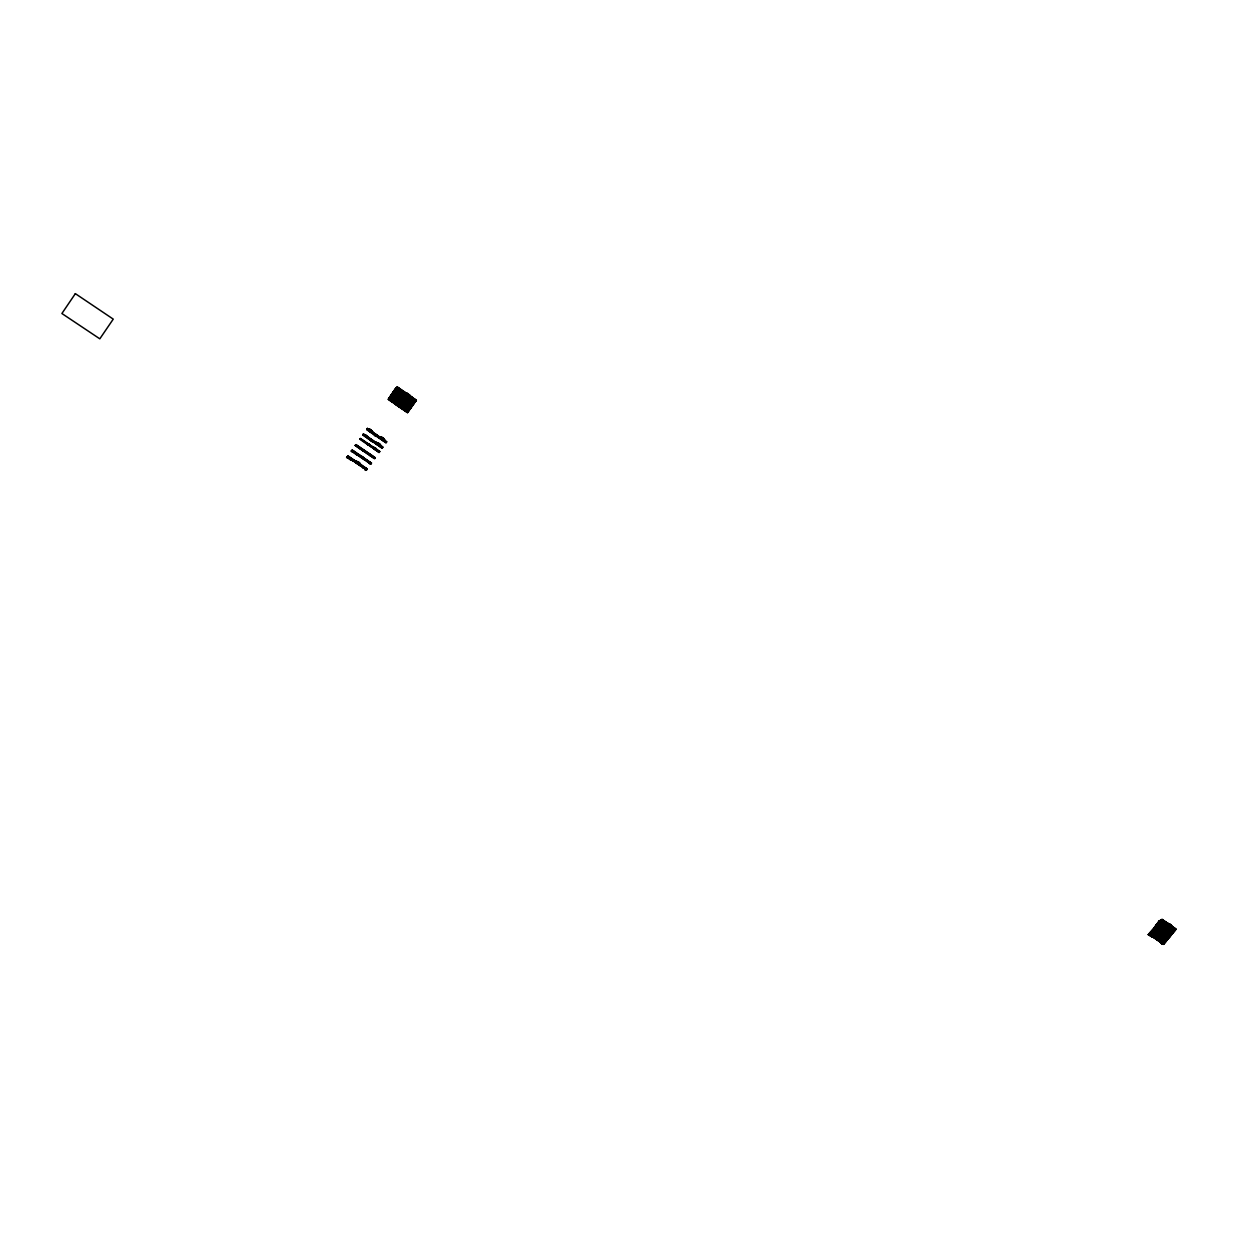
<?xml version="1.0" encoding="UTF-8"?>
<svg xmlns="http://www.w3.org/2000/svg" width="1238" height="1238" viewBox="0 0 1238 1238"><rect width="100%" height="100%" fill="white"/><g stroke="black" fill="none" stroke-linecap="round" stroke-linejoin="round"><path stroke-width="1.5" d="M1164.277 943.526L1162.497 942.567L1164.2 942.133L1162.915 940.725L1164.122 940.756L1165.546 936.222L1166.335 936.764L1165.592 940.447L1164.324 940.493L1165.097 941.019L1166.366 940.988L1152.315 931.27L1152.16 930.078L1154.574 931.502L1155.1 929.692L1156.834 931.734L1158.474 926.798L1160.315 927.494L1160.315 924.492L1164.571 923.796L1163.581 923.393L1165.268 922.944L1163.116 922.356L1165.19 921.552L1152.671 936.826L1148.168 934.597L1150.226 933.808L1164.277 943.526L1162.312 944.207L1161.538 943.665L1163.503 942.985L1161.321 941.143L1162.637 941.066L1163.488 938.729L1161.94 937.661L1161.089 939.982L1159.851 939.982L1160.393 940.834L1159.108 940.88L1161.259 942.752L1173.763 927.525L1171.674 927.061L1172.99 926.983L1160.47 942.211L1159.108 940.88M1161.105 926.705L1161.089 928.036L1159.604 927.03L1159.619 928.345L1157.793 927.649M1154.358 933.313L1156.23 933.978L1155.828 933.019L1158.319 931.425L1158.025 928.902L1160.486 930.28L1160.702 928.748L1162.745 930.512L1164.169 927.448L1167.094 928.206L1167.202 926.767L1167.867 928.748L1164.912 930.759L1166.552 931.827L1163.472 932.493L1165.175 933.529L1164.03 933.437L1165.329 936.299L1164.215 934.953L1163.859 936.609L1162.668 935.324L1162.389 936.903L1160.795 935.99L1160.919 937.212L1159.65 937.259L1154.915 934.056L1156.23 933.978L1155.317 932.214L1154.745 934.272L1149.854 935.557L1151.092 935.742L1163.627 920.468L1161.043 921.737L1163.705 921.861L1161.414 922.867L1163.008 922.712L1160.981 923.471L1160.207 922.929L1162.234 922.171L1160.64 922.325L1162.931 921.32L1161.043 921.737M1157.716 938.389L1159.604 940.292L1158.211 939.193L1158.134 940.601L1170.653 925.359L1169.616 923.919L1157.36 940.06L1158.118 937.816L1159.526 938.899L1159.108 937.955L1160.996 938.605L1160.981 937.274L1162.467 938.296L1162.962 936.516L1163.952 937.986L1164.989 935.479L1166.119 936.841L1164.912 933.885L1166.815 935.99L1165.685 934.427L1167.419 933.762L1166.985 932.818L1169.678 933.994L1169.709 930.961L1172.463 930.605L1170.73 929.614L1172.371 929.227L1171.024 927.866L1172.293 927.835L1172.015 926.751L1170.189 926.132L1170.127 928.98L1168.068 929.955L1169.508 931.224L1174.011 931.688L1159.975 921.923L1158.103 922.341L1160.749 922.48L1157.592 923.022L1159.975 921.923M1169.616 923.919L1169.183 925.668L1168.115 924.244L1167.697 925.978L1166.211 924.956L1166.304 927.664L1165.298 927.463M1167.094 926.86L1166.397 929.057L1165.097 929.119L1166.475 930.45L1164.478 929.893L1165.701 929.908L1165.422 928.81L1163.627 928.16M407.287 401.344C409.577 401.793 407.364 404.749 406.281 402.721L410.923 396.315L402.164 408.989L403.046 407.379L404.099 408.122L403.232 409.716L412.13 397.259L411.387 400.029C413.817 400.493 410.165 405.755 408.401 404.269L407.256 406.312C404.486 408.509 406.126 409.144 405.352 411.202L414.25 398.729L412.115 401.205L414.188 402.737L414.885 402.288L395.711 388.949L394.288 390.388L395.355 391.131L397.522 388.655L395.866 390.388L394.798 389.645L397.197 386.86L416.37 400.214L407.488 412.672L388.283 399.379L388.933 398.11L390.094 399.069L390.899 397.584C392.879 399.982 393.529 394.736 395.618 393.56C396.5 391.812 398.234 394.179 399.982 391.92L401.731 393.467L403.603 391.316L394.705 403.82L397.692 399.255L399.797 401.143L396.841 405.29L405.739 392.802L402.954 396.284C400.493 399.1 403.248 399.58 400.122 402.923L397.568 406.033L406.869 393.08L407.936 393.823L398.961 406.776L395.526 404.439L400.663 397.367L399.595 396.624L398.404 398.621L397.444 397.352L396.593 398.915L395.185 398.265C392.879 400.756 394.411 400.88 393.638 403.077L402.536 390.574L401.375 391.734L402.861 392.369L401.731 393.467M374.247 434.755L374.99 433.718M412.13 397.259L409.02 401.143C410.908 402.412 406.343 408.973 404.532 407.488C403.015 408.261 405.662 410.088 405.584 408.231M373.18 434.027L373.922 432.991M1157.282 937.321L1157.267 938.667L1156.091 937.367L1155.797 938.977L1168.316 923.734L1164.71 923.61L1166.057 923.486L1164.246 922.573L1165.964 922.093L1153.445 937.352L1151.634 936.439L1153.367 935.974L1150.087 933.885L1153.104 931.812L1153.042 929.057L1167.759 939.302L1165.856 938.667L1165.592 940.447L1163.844 939.673L1164.122 940.756L1160.006 938.389L1159.604 940.292M1150.922 932.957L1149.189 933.437L1152.485 934.04L1151.897 933.251L1153.878 932.353L1153.816 929.599M1164.912 929.367L1165.314 925.993L1167.001 926.813L1167.295 925.219L1168.486 926.519L1169.245 924.461L1169.183 925.668L1168.672 923.533L1168.393 925.126L1166.985 924.043L1167.001 926.813M395.526 404.439L400.524 397.537L401.282 399.054L402.087 397.537L400.013 395.99L399.147 397.568L398.234 396.268L394.38 402.041L396.253 399.007M1165.097 929.119L1168.409 932.57L1169.585 932.601L1169.26 931.58L1171.844 932.848L1171.581 931.75L1172.618 933.39L1158.582 923.625L1156.431 924.492L1161.786 927.185L1161.956 925.699L1163.271 926.891L1163.596 925.049L1167.79 927.355L1168.239 925.591L1169.693 926.782L1169.337 928.438L1167.914 927.37L1167.171 929.599L1165.887 929.661M1168.687 927.912L1167.945 930.14L1166.505 930.342L1169.508 931.224L1168.192 931.301L1169.585 932.601M404.965 409.113L404.284 410.459L413.183 398.002L410.614 401.112L414.142 403.325L394.968 389.985L393.746 391.162L394.814 391.904L396.036 390.728L394.257 392.709L393.189 391.966L394.968 389.985M411.356 397.878L407.348 403.464M1171.519 927.293L1171.566 925.916M1158.83 939.75L1158.892 938.358M397.692 399.255L396.485 398.682M1153.878 932.353L1154.048 930.868L1156.137 932.585L1156.215 931.177L1157.623 932.276L1156.973 930.28M1156.988 931.719L1156.926 933.127L1155.317 932.214M1160.486 930.28L1159.774 928.33L1158.319 931.425L1157.747 930.821M1172.355 932.291L1173.315 932.539L1159.279 922.774L1157.035 923.734L1171.922 934.226L1171.999 932.818L1172.618 933.39M1170.189 926.132L1170.73 926.751L1170.281 924.569L1171.427 925.9L1158.907 941.143L1158.985 939.735M1165.004 936.934L1166.196 938.218L1166.521 936.377L1169.152 937.615L1169.229 934.736L1168.455 934.195L1168.363 937.073L1165.856 938.667M1153.708 929.568L1153.785 928.16L1154.574 928.701L1154.481 930.109L1153.042 929.057M362.27 467.113L363.013 466.092M370.518 446.67L371.261 445.634M379.045 452.489L379.787 451.452L360.01 438.701L379.045 452.489L379.787 451.452M361.945 465.364C360.072 467.268 363.152 464.9 360.49 464.761L360.134 465.674L360.877 464.637L359.716 463.646L359.066 464.946L359.979 463.291L357.952 461.712L356.931 463.507L357.952 461.712M377.977 451.762L378.72 450.725M357.473 447.15L358.215 446.113M369.45 445.943L370.193 444.906M1162.312 944.207L1163.596 944.362L1176.1 929.15L1162.064 919.385L1159.031 921.072L1162.142 920.778L1159.619 922L1160.393 922.542L1162.931 921.32L1160.052 921.397L1162.838 919.927L1150.319 935.201L1148.957 935.123L1152.485 934.04L1152.996 932.028L1154.667 932.895L1154.76 931.471L1155.441 933.437L1153.739 932.632L1153.971 933.731L1152.702 933.792L1154.048 935.123L1152.346 935.588L1155.611 936.207L1153.955 935.154L1155.534 934.814L1155.131 933.854M356.405 446.407L357.148 445.386M371.586 447.398L372.329 446.361M380.747 445.665L380.02 446.701L380.778 445.231L379.71 444.504L378.952 445.974L379.973 444.179L377.838 442.724L376.816 444.519L377.838 442.724M377.559 443.483L376.522 442.322L375.748 443.777L376.522 442.322M359.624 448.605L360.351 447.568L359.624 448.605L355.244 445.371L356.064 444.659L375.3 457.735L374.572 458.756L355.244 445.371M358.556 447.877L359.283 446.841M411.062 396.516L410.32 397.553L408.463 395.324L408.184 396.067L408.726 394.984L406.698 398.156L405.553 397.15L398.729 406.621M1162.792 930.605L1162.822 931.905L1161.6 931.905L1164.556 935.758L1163.209 934.613L1163.086 936.067L1159.913 933.885L1165.856 932.678L1164.2 931.61L1165.778 931.285L1165.268 930.434M1163.983 935.154L1163.859 936.609L1163.782 935.541L1165.422 937.677L1165.763 936.021M408.463 395.324L401.932 404.362L403.325 405.136L401.839 407.209L400.431 406.544L400.029 407.503L402.257 404.393L401.143 403.263L406.637 395.665L408.648 397.29L404.346 403.201L405.414 403.928L410.258 397.243M1170.962 926.674L1170.127 928.98L1166.15 927.943M1162.9 929.042L1163.674 929.583L1162.822 931.905L1161.043 931.162L1161.352 932.214L1160.037 932.291L1161.43 933.591L1159.913 933.885L1160.749 934.442L1158.923 935L1158.134 934.458L1159.96 933.901L1156.663 932.028M1165.345 936.624L1164.726 938.528L1163.735 937.058L1162.559 939.673L1161.677 939.363L1161.863 940.524L1159.201 939.333M1162.714 938.187L1162.559 939.673L1161.677 939.363M1167.511 929.212L1170.622 933.05L1170.452 934.535L1169.245 933.251L1168.982 934.845L1167.357 933.947L1166.815 935.99M1162.745 926.241L1162.575 927.742L1161.445 926.38L1160.393 928.887L1158.753 928.02L1158.923 929.196L1158.025 928.902M1154.667 932.895L1154.837 931.409M1164.401 928.701L1163.519 931.053L1161.492 929.289L1160.579 931.672L1159.372 931.641L1159.882 932.508L1156.292 933.839L1157.793 935.061L1156.199 935.386M390.899 397.584L391.363 396.903C396.145 396.764 391.579 393.467 390.094 399.069L391.177 399.812L392.106 398.141L394.055 400.261L399.24 392.972L395.185 398.265M407.317 408.029L408.633 408.819L409.577 407.132L410.645 407.875L408.215 411.635L389.026 398.327L391.038 395.061L391.997 394.164L411.186 407.488L412.115 405.801L411.062 405.058L410.118 406.745L409.128 405.538L406.095 410.165L408.277 406.698L409.376 407.782L410.521 405.832L411.186 407.488M367.562 461.929L368.29 460.907M409.128 405.538L408.277 406.698M399.766 400.787L396.841 405.29M365.427 460.474L366.154 459.453M407.488 412.672L408.215 411.635M1163.782 935.541L1163.163 937.445L1161.909 936.222L1161.77 939.147L1159.975 939.874L1160.393 940.834L1158.66 940.029L1158.907 941.143M1162.467 938.296L1162.683 936.764M1163.116 940.54L1163.426 941.607L1161.414 941.066L1162.637 941.066L1163.333 938.884L1164.803 939.905L1164.246 937.831M414.25 398.729L412.827 400.199L413.879 400.942L415.318 399.472L406.42 411.929L409.345 407.441M402.087 397.537L404.857 393.638L406.064 394.597L406.869 393.08M398.961 406.776L401.143 403.263M404.532 407.488L407.673 403.495L406.002 405.368L404.934 404.625L405.863 403.789L404.625 405.027L403.573 404.284L405.538 402.01L403.402 400.091M405.445 406.606L406.002 405.368M373.505 458.029L374.232 457.008M406.466 395.881L407.658 394.257L407.116 395.34L406.265 393.947L402.35 399.797L405.399 395.139L406.466 395.881L405.553 397.15M1158.567 928.191L1158.923 929.196L1155.441 927.695L1155.178 929.258L1153.785 928.16M1156.23 928.237L1155.967 929.8L1154.93 928.376L1153.801 930.961L1152.16 930.078M372.437 457.302L373.164 456.28M405.399 395.139L405.925 394.38M1170.034 933.792L1169.755 935.386L1168.455 934.195M381.474 437.602L380.654 439.134L381.474 437.602L380.406 436.875L379.586 438.407L380.406 436.875M384.585 440.295L383.842 441.332L384.662 439.784L383.61 439.057L382.774 440.589L383.919 438.639L381.799 437.184L380.654 439.134M397.553 399.425L394.705 403.82M1163.627 926.689L1164.138 928.825L1164.03 926.117M1163.441 935.851L1163.163 937.445L1162.962 936.516M1164.803 939.905L1165.778 937.476M1168.068 925.761L1167.79 927.355L1167.202 926.767M1154.126 929.32L1155.271 930.651L1156.369 928.098L1157.824 929.289L1157.53 930.883L1156.54 929.413L1155.364 932.044L1154.048 930.868M1168.672 923.533L1169.09 924.275L1156.571 939.518L1156.865 937.909M1160.718 927.262L1161.182 929.429L1159.774 928.33M1171.071 925.111L1170.73 926.751L1170.792 925.359L1172.216 926.442L1159.697 941.669L1158.66 940.029M359.02 456.141L359.747 455.104M1162.9 926.086L1163.349 928.283L1162.9 926.086L1164.741 926.581L1164.37 925.591L1166.83 924.043L1165.36 922.805L1166.753 922.65L1154.234 937.893L1152.764 936.655L1154.141 936.516L1152.423 936.98M357.937 455.414L358.68 454.377M1154.574 931.502L1154.915 929.862M397.444 397.352L398.822 395.789L397.46 395.061M1167.976 927.308L1168.564 927.896L1168.904 926.241L1169.337 928.438L1168.486 928.098M404.346 403.201L402.721 405.538C400.586 409.035 404.547 406.962 404.934 404.625M404.625 405.027L403.65 406.915L402.273 406.203M1162.234 926.922L1161.878 928.577L1161.492 927.804M398.93 392.926L399.998 393.669L401.05 392.663L398.822 395.789L399.549 394.334L398.481 393.591M357.674 462.47L356.714 461.217L355.863 462.78L356.714 461.217M363.895 451.514L364.637 450.477M382.14 448.141L382.882 447.119L363.353 434.027L362.92 435.033L382.14 448.141L382.882 447.119M1158.134 940.601L1158.489 938.93M362.827 450.787L363.57 449.75L362.827 450.787L361.682 449.719L362.502 449.023L361.511 449.936L362.502 449.023M381.815 446.392L381.072 447.429L381.815 446.392L380.468 445.634M1156.137 932.585L1156.509 930.899M401.483 407.287L401.097 408.246L409.995 395.773L408.091 393.607L407.116 395.34L407.936 393.823M373.613 442.322L374.356 441.301M374.681 443.049L375.423 442.028M408.927 395.03L400.029 407.503M400.013 395.99L399.147 397.568L399.595 396.624M395.324 393.514L396.392 394.257L397.429 393.266L392.245 400.555L392.508 399.828L393.313 401.298L394.133 399.766M1169.477 934.504L1169.848 936.764L1169.477 934.504L1169.755 935.386L1170.374 933.467L1171.163 934.009L1171.225 935.077L1156.044 925.065L1157.886 924.476L1156.431 924.492M1171.922 934.226L1170.854 932.818L1170.452 934.535L1170.374 933.467M1171.225 935.077L1171.643 933.359M384.91 442.059L385.652 441.022M385.977 442.786L386.705 441.749L367.361 428.41L366.758 429.632L385.977 442.786L386.705 441.749M1168.889 924.801L1168.486 926.519L1168.239 925.591M403.046 407.379L403.325 406.931M378.519 437.679L379.261 436.643M377.451 436.952L378.194 435.915M1155.704 928.918L1155.271 930.651L1155.1 929.692M1170.405 924.461L1169.26 927.061L1170.823 928.144L1170.606 926.999L1172.293 927.835L1171.674 927.061M398.234 396.268L398.528 395.804M369.791 429.493L368.893 431.103L369.791 429.493L368.707 428.766L367.825 430.36L368.707 428.766M1161.043 931.162L1162.049 931.363L1163.318 927.169M1162.745 930.512L1163.209 928.748L1161.739 927.572L1161.182 929.429L1160.702 928.748M1168.564 927.896L1169.755 925.266M368.166 454.408L368.909 453.387M367.098 453.681L367.841 452.659M412.115 401.205L410.737 403.217C407.844 405.801 413.709 405.584 410.273 403.882M1156.571 939.518L1157.05 937.739L1158.041 939.209L1158.52 937.243L1159.433 937.522L1158.861 936.717L1160.826 935.835L1160.408 934.891L1162.312 935.649L1162.389 936.903L1161.909 936.222M1157.36 940.06L1157.824 938.28M360.892 440.109L361.635 439.072M1164.509 937.584L1164.03 939.379L1163.488 938.729M1156.834 931.734L1157.313 929.955M364.359 459.762L365.086 458.725M369.342 439.413L370.085 438.376M1170.529 925.807L1170.034 927.602L1169.693 926.782M369.017 437.648L368.274 438.685L369.017 437.648L367.655 436.906L367.206 437.943L367.856 436.643L365.798 435.095L365.071 436.488L365.798 435.095M1155.364 932.044L1156.54 929.413M365.179 443.034L365.906 441.997M1163.178 927.308L1161.956 929.97M1163.968 927.85L1163.441 929.661L1163.209 928.748M364.111 442.306L364.839 441.27M358.741 463.198L357.999 464.219L359.02 462.439L357.999 464.219M372.839 432.263L372.112 433.3L372.839 432.263L371.679 431.288L371.044 432.557L371.957 430.917L369.961 429.276L368.893 431.103M370.704 430.793L369.976 431.83L371.029 430.004L369.976 431.83M393.699 395.773L394.876 394.613L391.935 393.746L392.74 393.127L391.471 394.427L393.065 394.907L391.363 396.903M396.392 394.257L391.502 401.592L400.4 389.088L398.605 391.084L401.375 391.734M405.739 392.802L404.857 393.638M411.062 405.058L411.341 404.625M391.038 395.061L410.645 407.875M392.585 392.833L393.483 392.075L412.672 405.414L413.415 404.362L394.226 391.038L392.585 392.833L412.115 405.801M395.773 404.563L404.671 392.059L400.214 398.311L400.524 397.537M409.577 407.132L410.18 406.265M402.768 392.044L403.928 393.111L400.214 398.311L400.663 397.367M409.871 399.951L410.954 401.112L408.401 404.269M392.106 398.141L392.431 397.646M406.265 393.947L406.807 393.545M1163.952 937.986L1164.571 936.083L1164.649 937.151M1157.19 925.328L1155.658 925.606L1170.529 935.913L1171.163 934.009M398.512 398.094L397.661 399.657L398.744 397.785L400.787 399.394L399.797 401.143L400.493 399.766L401.561 400.508L397.909 406.033M354.795 462.053L355.523 461.031M353.728 461.325C354.842 458.989 353.851 462.61 352.598 460.226L353.387 459.577L352.66 460.613L351.221 459.932L352.319 458.849L350.988 460.226L347.77 458.06L349.101 456.683L347.692 458.168L346.609 457.441L348.033 455.955L367.268 468.97L365.922 470.332L364.854 469.604L366.2 468.258L364.854 469.604M408.648 397.29L405.507 401.607M1162.544 926.628L1161.878 928.577L1161.739 927.572M371.369 456.59L372.112 455.553M369.233 455.135L369.976 454.098M406.637 395.665L407.333 394.69M364.962 452.226L365.705 451.205M376.925 451.034L377.652 449.998M372.653 448.125L373.396 447.088M366.03 452.953L366.773 451.932M361.202 466.386L361.558 465.488M361.96 440.836L362.703 439.815M363.028 441.564L363.771 440.542M406.42 411.929L408.37 408.772M369.636 430.066L369.961 429.276M360.088 456.853L360.815 455.832M409.469 405.012L409.066 406.002L409.763 404.625M398.744 397.785L398.404 398.621L399.301 397.011M363.987 435.761L364.73 434.724M364.018 457.998L363.291 459.035L363.926 457.751L360.676 455.63M381.072 447.429L381.536 446.361M375.748 443.777L376.491 442.755M410.521 405.832L410.118 406.745L410.83 405.368M368.274 438.685L368.723 437.633M382.449 438.84L382.867 437.912L381.722 439.861L382.867 437.912L381.722 439.861M381.381 438.113L381.799 437.184M379.586 438.407L380.314 437.37M375.857 450.307L376.569 448.914L374.433 447.46L373.721 448.852L374.433 447.46M373.721 448.852L374.449 447.816M355.863 462.78L356.436 461.588L355.368 460.861M361.156 457.58L361.883 456.559M406.559 397.971L402.211 404.006M411.929 406.451L412.672 405.414M367.825 430.36L368.429 429.137L367.361 428.41M362.223 458.308L362.951 457.286M363.291 459.035L363.926 457.751M365.071 436.488L365.798 435.451M372.112 433.3L372.746 432.016M360.134 465.674L360.784 464.358M396.949 393.452L398.172 392.229L396.408 391.966L397.847 390.434L396.671 391.548L395.603 390.806L396.779 389.691L395.092 391.548L396.16 392.291L398.59 389.397L397.166 390.821L396.098 390.078L398.265 387.602L389.366 400.122L390.001 398.837M402.164 408.989L402.83 407.642M405.352 411.202L406.033 409.855M366.139 437.215L366.866 436.178M367.206 437.943L367.856 436.643M401.097 408.246L401.777 406.915M409.205 396.5L408.509 397.862L409.53 396.067M393.638 403.077L394.318 401.746M399.982 391.425L401.468 389.831L392.57 402.335L393.251 401.004M401.267 398.698L400.539 400.091L401.592 398.265M402.335 399.425L401.561 400.508M380.02 446.701L380.778 445.231M376.816 444.519L377.59 443.049M383.842 441.332L384.662 439.784M391.966 398.327L390.434 400.849L399.332 388.345L397.367 390.558L398.435 391.301L399.657 390.14L397.475 392.709M356.931 463.507L357.782 461.944M410.118 395.232L409.252 396.81L409.995 395.773M404.284 410.459L405.166 408.85M359.066 464.946L359.979 463.291M371.044 432.557L371.957 430.917M389.366 400.122L390.326 398.404M390.434 400.849L391.394 399.147M378.952 445.974L379.973 444.179M392.57 402.335L393.576 400.57M391.502 401.592L392.508 399.828M382.774 440.589L383.919 438.639M410.443 408.525L411.589 406.575M346.609 457.441L348.033 455.955M353.666 452.504L354.393 451.468C353.867 453.804 349.596 451.127 352.257 450.013L371.493 463.074L370.75 464.095L369.326 463.383L370.425 462.347L369.326 463.383M355.337 445.68L356.064 444.659M359.825 439.382L360.552 438.345M362.92 435.033L363.663 433.996M366.758 429.632L367.5 428.596M388.283 399.379L397.197 386.86M352.582 451.777L353.325 450.74M349.441 458.431L350.168 457.41M350.509 459.159L351.252 458.122M354.733 453.232L355.461 452.195M355.801 453.959L356.544 452.922M356.869 454.686L357.612 453.65L356.498 454.717L354.455 453.154M360.691 449.332L361.419 448.295M366.247 443.761L366.974 442.724M367.315 444.488L368.057 443.452M370.41 440.14L371.152 439.103C368.475 440.047 372.623 443.034 373.288 440.573L372.545 441.595M368.382 445.216L369.125 444.179L368.382 445.216L367.175 444.225M371.477 440.867L372.22 439.83M376.383 436.225L377.126 435.188C376.383 437.447 373.737 435.637 376.058 434.461L374.99 435.451L373.922 434.724M364.065 466.803L363.028 467.778L364.065 466.803L363.09 467.685L365.473 469.279M364.405 468.552L365.133 467.531M368.615 462.656L369.357 461.619M1148.168 934.597L1149.529 934.659L1162.064 919.385M1151.123 932.709L1154.048 935.123L1150.613 936.114L1151.882 936.284L1164.401 921.01L1162.002 922.109L1164.494 922.403L1162.405 923.223L1161.615 922.681L1163.705 921.861L1162.002 922.109M1154.234 937.893L1153.893 936.887L1155.008 938.435L1167.527 923.192L1169.09 924.275M1162.142 920.778L1158.582 921.691L1160.671 921.072L1174.707 930.852L1171.875 929.599L1173.856 928.918L1172.897 928.469L1174.537 928.067L1162.033 943.294L1160.3 942.288L1161.94 941.901L1160.377 942.226M1161.538 943.665L1162.807 943.836L1175.326 928.608L1172.541 928.779L1174.537 928.067M395.866 390.388L398.265 387.602M394.288 390.388L396.454 387.912L415.628 401.251L414.188 402.737M397.166 390.821L399.332 388.345M393.746 391.162L395.711 388.949M394.814 391.904L396.779 389.691M395.603 390.806L397.522 388.655L395.355 391.131M396.671 391.548L398.59 389.397L397.367 390.558M398.435 391.301L400.4 389.088M399.673 391.827L401.468 389.831M391.935 393.746L393.483 392.075M415.318 399.472L413.879 400.942M416.37 400.214L414.622 402.118L415.628 401.251M393.003 394.489L394.551 392.817L395.618 393.56L394.396 394.798M395.03 393.901L396.361 392.523L394.535 392.338L396.036 390.728L395.092 391.548M395.603 393.08L397.104 391.487L396.408 391.966M398.76 393.158L399.982 391.92L398.156 391.75L399.657 390.14L398.605 391.084M399.224 392.492L400.725 390.883L399.379 392.291M401.035 392.167L402.536 390.574M394.798 389.645L396.454 387.912M347.692 458.168L349.101 456.683M393.963 393.158L395.293 391.781L394.535 392.338M400.431 393.019L401.793 391.626L400.663 392.725M350.988 460.226L352.319 458.849M392.539 395.17L393.808 393.87L392.632 395.03M393.328 394.055L395.293 391.781L394.257 392.709M395.881 392.709L397.104 391.487L396.16 392.291M397.692 392.415L398.915 391.177L398.156 391.75M365.922 470.332L367.268 468.97M374.835 435.683L376.058 434.461M375.888 436.41L377.126 435.188M402.443 392.477L403.603 391.316M351.128 451.127L352.257 450.013M405.414 403.928L406.281 402.721M370.007 440.217L371.152 439.103M356.498 454.717L357.612 453.65M352.288 460.644L353.387 459.577M365.04 469.388L366.2 468.258M372.205 441.595L373.288 440.573M353.372 452.443L354.393 451.468M413.786 403.34L414.885 402.288M403 405.089L403.573 404.284M370.394 464.095L371.493 463.074M412.44 400.772L413.507 399.781L412.827 400.199M393.189 391.966L394.226 391.038M368.243 444.953L369.125 444.179M403.836 392.786L404.671 392.059M410.072 401.87L410.614 401.112M370.425 462.347L369.682 463.368M401.282 394.133L402.118 393.405L399.889 396.531L401.282 394.133L402.35 394.86M396.887 391.254L397.847 390.434M373.365 457.751L375.3 457.735M362.749 450.431L363.57 449.75M400.431 406.544L401.932 404.362M353.666 460.954L354.455 460.304M408.339 402.087L409.02 401.143M413.415 404.362L414.142 403.325M360.351 447.568L359.654 448.11L360.614 448.976M1159.82 921.614L1162.838 919.927M1158.582 921.691L1161.368 920.236L1175.404 930.001L1173.376 930.728M1160.826 921.939L1163.627 920.468M1161.832 922.279L1164.401 921.01M1158.103 922.341L1160.671 921.072M1158.876 922.883L1161.445 921.629L1160.052 921.397M1162.792 922.65L1165.19 921.552M1175.326 928.608L1172.974 929.645L1174.63 929.459L1172.2 930.775L1173.237 931.146L1169.709 930.961M1176.1 929.15L1173.748 930.187L1175.404 930.001M1159.155 922.62L1160.749 922.48L1158.675 923.285L1159.449 923.827L1161.538 923.022L1159.155 922.62L1161.445 921.629L1159.619 922M1159.944 923.161L1162.234 922.171L1160.393 922.542M1157.22 925.034L1163.008 922.712L1161.615 922.681M1163.89 922.898L1165.964 922.093M1151.882 936.284L1150.644 936.098L1152.578 935.433L1150.907 934.38L1148.957 935.123L1150.319 935.201M1159.031 921.072L1161.368 920.236M1153.785 932.57L1153.274 934.582L1149.823 935.588L1151.092 935.742M1151.402 936.655L1153.367 935.974M1165.268 922.944L1163.349 923.61L1162.559 923.068L1164.494 922.403L1163.116 922.356M1159.526 928.562L1159.016 930.589L1157.545 929.537L1157.05 927.061L1158.83 927.804L1157.406 926.535L1158.753 926.411L1156.926 925.513L1160.145 924.709L1157.561 924.709L1160.145 924.709L1158.149 923.966L1160.052 923.316L1158.675 923.285M1158.923 924.507L1160.842 923.873L1162.405 924.956L1160.315 924.492M1156.044 925.065L1158.66 925.018M1161.213 923.254L1163.797 923.254L1162.405 923.223M1158.149 923.966L1161.615 924.415L1159.743 923.548L1161.538 923.022L1160.207 922.929M1160.517 924.09L1162.312 923.563L1160.981 923.471M1166.242 933.715L1168.208 934.303L1168.115 933.034L1164.757 932.369L1170.204 930.372L1168.997 928.887M1165.531 932.91L1167.341 932.369L1165.484 931.487M1162.497 942.567L1163.503 942.985L1160.95 942.954L1164.896 941.298L1163.844 939.673M1166.273 932.028L1168.038 931.533L1165.685 931.301M1157.7 926.055L1159.449 925.56L1157.561 924.709M1166.753 922.65L1164.246 922.573M1158.01 930.372L1159.186 933.359L1157.53 933.746L1160.826 935.835L1156.756 934.69L1158.489 934.21L1157.097 932.895M1170.9 930.914L1173.16 929.769L1171.457 928.732L1173.067 928.376L1172.463 927.602M1156.756 934.69L1157.793 935.061L1153.12 936.129L1151.665 934.953M1163.581 923.393L1166.057 923.486M1163.271 943.108L1164.973 942.675L1164.215 942.041L1165.67 941.839L1165.097 941.019M1158.381 935.711L1161.523 934.984L1161.693 937.754L1159.944 936.98L1160.223 938.064L1159.108 937.955M1174.707 930.852L1173.036 931.255L1170.73 929.614M1173.763 927.525L1171.813 928.407M1158.319 934.288L1160.656 933.05L1158.613 931.084L1159.789 931.131L1159.666 929.908L1161.259 930.821L1161.492 929.289L1162.049 931.363L1159.666 929.908M1171.504 930.156L1173.16 929.769L1171.875 929.599M1161.074 942.83L1162.73 942.443L1161.321 941.143M1164.71 923.61L1165.36 924.337L1162.188 923.625L1163.797 923.254M1162.962 924.167L1164.571 923.796L1162.559 923.068M1172.231 929.274L1173.856 928.918L1172.541 928.779M1155.828 933.019L1157.004 934.52L1155.425 934.86L1157.097 935.897L1160.749 934.442M1159.588 941.685L1161.167 941.375L1160.64 940.524M1170.606 926.999L1171.597 928.686L1170.297 928.748L1171.674 930.063L1170.111 930.372L1171.767 931.456L1170.684 931.316L1171.148 933.684L1170.622 933.05M1159.108 933.359L1160.656 933.05M1156.447 926.148L1157.963 925.869L1156.926 925.513M1168.038 931.533L1166.505 931.796L1168.115 932.91L1167.635 932.028M1167.295 932.338L1168.811 932.075M1155.688 936.067L1157.87 936.439L1157.236 935.696L1158.567 935.588L1157.53 935.216L1160.052 935.216L1158.551 935.541L1160.13 936.671L1158.861 936.717L1158.737 938.373M1154.915 934.056L1154.837 935.665L1153.352 935.913L1154.93 937.058L1153.553 937.197M1166.722 934.613L1166.041 933.901L1167.419 933.762L1165.856 932.616L1167.341 932.369M1159.464 925.482L1160.919 925.25L1160.021 924.755M1165.175 933.437L1166.645 933.22L1165.856 932.616M1157.592 923.022L1159.279 922.774M1158.366 923.563L1160.052 923.316L1157.824 924.275L1159.356 924.167M1167.295 930.883L1168.734 930.682M1151.015 934.35L1149.978 933.978L1151.711 933.498L1150.21 932.291L1151.619 932.106L1165.67 941.839M1150.984 932.833L1152.408 932.647L1151.201 931.177L1151.619 932.106M1170.684 931.316L1172.541 931.997L1169.477 929.707L1170.9 929.521L1169.848 927.896M1171.674 930.063L1169.477 929.707M1155.1 927.866L1154.853 926.767L1158.056 927.262L1156.818 925.606M1157.406 926.535L1159.449 925.56M1158.056 925.73L1160.223 926.101L1158.18 927.076L1156.571 926.039M1165.84 923.827L1167.62 924.585L1167.589 923.269L1165.36 922.805M1164.741 926.581L1164.354 925.606L1165.438 925.73L1163.983 924.492L1165.36 924.337L1164.354 923.935M1166.645 933.22L1164.803 933.978L1165.948 934.071L1164.757 932.369M1170.204 930.372L1168.068 929.955M1157.391 931.146L1160.687 934.411L1162.915 933.297L1161.6 931.905M1161.569 933.406L1165.252 934.907M1161.523 934.984L1161.027 934.102L1162.219 934.133L1160.64 933.003L1163.612 932.446L1162.977 931.688L1164.308 931.595L1163.333 929.893M1162.977 931.688L1165.082 932.137L1163.766 930.759L1165.004 930.744L1164.834 929.568L1163.674 929.583M1166.629 930.233L1167.945 930.14L1167.666 929.073M1160.408 934.891L1163.782 935.216L1163.751 932.229M1163.07 933.081L1165.175 933.529M1155.688 934.597L1157.004 934.52M1157.035 923.734L1158.582 923.625M1161.786 924.182L1164.664 925.188L1161.786 924.182L1163.178 925.498L1159.805 925.173M1168.966 931.843L1171.071 932.431L1170.483 931.502M1162.111 941.685L1163.426 941.607M1173.237 931.146L1171.922 931.224L1173.315 932.539M1157.886 933.437L1159.186 933.359M1153.476 934.334L1154.745 934.272L1154.512 933.158L1152.145 931.564M1159.882 941.422L1161.167 941.375M1162.374 932.446L1163.612 932.446L1162.513 930.868M1164.556 931.301L1165.778 931.285M1169.848 936.764L1155.271 926.179L1156.493 926.179M1155.271 926.179L1157.267 926.72L1155.658 925.606M1160.145 932.183L1161.352 932.214L1161.182 931.022M1161.027 934.102L1164.478 934.365L1164.03 933.437M1153.893 936.887L1155.611 936.207M1154.435 936.176L1156.4 936.748L1155.936 935.851M1166.475 937.878L1168.455 938.45L1168.177 937.367M1159.449 923.827L1160.842 923.873L1159.743 923.548M1159.681 935.758L1161.6 936.361L1161.182 935.433M1165.128 939.534L1167.063 940.153L1166.629 939.193M1168.301 929.738L1169.43 929.831L1169.276 928.639M1166.985 932.818L1168.889 933.452L1168.982 934.845M1151.201 931.177L1152.315 931.27M1151.974 931.719L1153.104 931.812L1152.934 930.62M1169.771 929.429L1170.9 929.521M1173.315 929.32L1174.63 929.459L1172.262 930.713L1174.011 931.688M1156.601 933.56L1157.7 933.669L1157.437 932.57M1163.596 925.049L1164.664 925.188M1156.215 926.566L1157.267 926.72M1158.474 926.798L1159.526 926.953L1158.845 926.272M1166.521 936.377L1167.589 936.532L1167.511 935.263L1169.059 936.222L1168.13 934.489M1166.49 923.022L1167.527 923.192M1165.097 924.724L1166.923 925.42L1166.629 924.368M1159.186 925.947L1162.482 926.349L1162.745 924.569M1154.667 937.414L1155.797 938.977M1161.368 924.786L1162.405 924.956M1169.26 931.58L1171.071 932.307M1163.287 931.409L1164.308 931.595L1163.766 930.759M1167.016 934.257L1167.511 935.139L1166.49 934.953L1168.285 935.68M1157.05 927.061L1158.056 927.262M1158.799 930.914L1159.789 931.131L1159.557 930.001M1155.503 936.454L1157.174 937.29L1156.88 936.238L1157.87 936.439L1156.323 935.278L1154.915 935.526L1156.4 936.748L1155.503 936.454L1155.704 937.599L1155.224 936.717M1160.006 938.389L1160.996 938.605L1160.733 937.522M1171.241 926.21L1172.216 926.442M1172.015 926.751L1172.99 926.983M1159.944 936.98L1160.919 937.212L1160.455 936.299M1164.649 928.268L1166.397 929.057L1166.072 928.005M1156.88 936.238L1160.223 938.064L1159.65 937.259M1170.637 928.438L1171.597 928.686L1171.024 927.866M1171.581 931.75L1172.541 931.997M1158.134 934.458L1160.052 935.294M1154.853 926.767L1155.797 927.03M1162.002 923.796L1163.101 924.105L1162.188 923.625M1160.95 942.954L1162.807 943.836M1158.18 931.688L1159.093 931.966L1158.613 931.084M1164.401 927.231L1166.304 927.664L1165.314 925.993M1149.189 933.437L1150.226 933.808M1164.122 930.434L1165.004 930.744L1164.478 929.893M1158.753 928.02L1159.619 928.345L1159.263 927.339M1151.634 936.439L1152.671 936.826M1162.126 934.35L1162.993 934.675L1162.343 933.947M1166.026 937.042L1167.666 937.909L1167.511 935.263M1164.06 929.026L1165.701 929.908M1168.409 932.57L1170.374 933.143L1170.034 932.121M1158.691 938.543L1160.3 939.441L1159.882 938.497M1166.119 936.841L1165.979 935.619L1167.589 936.532L1167.264 935.495M1157.53 933.746L1158.489 934.21L1156.292 933.839M1164.695 938.683L1166.289 939.611L1165.422 937.8M1171.457 928.732L1172.371 929.227L1170.297 928.748M1166.211 938.342L1166.985 938.76L1166.8 937.584M1168.455 938.45L1154.404 928.717L1154.373 927.417L1155.874 928.407L1155.843 927.123L1157.36 928.113L1156.988 927.107M365.504 459.917L367.64 461.372M353.991 460.536L355.058 461.263M361.233 465.89L362.301 466.618M347.29 456.977L366.541 469.991M365.334 451.313L367.423 452.814M369.636 454.16L371.771 455.599M364.189 450.678L365.256 451.39M368.46 453.572L369.528 454.3M371.663 455.739L372.731 456.466M362.966 450.152L364.034 450.88M367.284 452.984L368.351 453.712M372.53 456.714L373.597 457.441M359.407 455.182L360.475 455.909M358.076 454.795L359.144 455.522M364.56 459.05L365.612 459.762M367.547 461.48L368.615 462.192M351.515 451.05L370.75 464.095M361.233 439.227L364.452 441.393M371.911 446.531L372.963 447.258M377.234 450.152L378.302 450.88M360.01 438.701L361.078 439.444M364.312 441.595L365.38 442.322M365.164 442.6L366.231 443.328M368.367 444.798L371.617 446.903M378.008 451.251L379.076 451.978M372.437 432.418L373.505 433.161M377.621 436.271L378.689 436.999M385.08 441.378L386.132 442.105M373.18 433.579L374.247 434.306M363.353 434.027L364.421 434.77M375.145 441.997L376.213 442.724M368.475 437.989L369.543 438.716M373.768 441.687L374.835 442.415M381.227 446.763L382.279 447.491M369.249 439.088L370.317 439.815M1167.063 940.153L1153.011 930.419L1153.94 930.961M1160.795 935.99L1161.584 936.516M1162.915 940.725L1164.896 941.298L1164.324 940.493M1150.21 932.291L1164.973 942.675M1153.955 935.154L1154.729 935.696M1149.529 934.659L1163.596 944.362M396.671 393.885L397.738 394.628M409.484 402.721L410.552 403.464M1160.904 925.42L1161.786 927.185L1161.445 926.38M402.644 398.946L403.712 399.688M408.973 403.464L410.041 404.192M396.098 394.705L397.166 395.448M407.642 403.077L408.695 403.82M402.01 399.859L403.077 400.601M1168.749 932.26L1169.678 933.994L1169.245 933.251M395.433 395.649L396.5 396.392M402.737 401.035L403.805 401.777M407.023 403.944L408.091 404.687M394.04 395.34L395.108 396.083M401.251 400.926L402.304 401.669M394.674 396.702L395.742 397.444M406.327 404.934L407.395 405.662M401.979 402.102L403.046 402.83M392.214 395.649L394.396 397.073M400.369 402.133L401.437 402.876M391.796 396.268L395.015 398.481M405.538 406.033L406.606 406.76M390.589 395.727L391.657 396.469M390.512 396.253L409.701 409.561M398.713 402.242L394.411 399.348M1155.843 927.123L1156.663 928.964L1156.369 928.098M1163.472 932.493L1164.246 933.034M390.109 396.423L391.177 397.166M398.574 402.427L399.642 403.17M403.882 406.141L407.07 408.339M399.425 403.449L400.493 404.176M402.721 405.538L403.774 406.281M401.468 405.027L402.536 405.77M389.568 397.197L408.958 410.598M1154.373 927.417L1169.152 937.615M405.46 408.401L406.513 409.144M1165.979 935.619L1166.892 937.383L1165.546 936.222M394.643 401.236L395.711 401.979M400.973 405.755L402.041 406.482M406.296 409.438L408.525 410.768M1162.621 933.684L1163.782 935.216L1163.209 934.613M395.541 402.195L397.646 403.712M397.553 403.851L398.605 404.578M399.642 405.368L400.71 406.095M1160.037 932.291L1162.126 932.756L1161.817 931.703M393.978 402.18L395.046 402.923M405.739 410.227L406.807 410.954M394.721 403.356L395.789 404.083M399.054 406.203L400.122 406.946M406.497 411.356L407.565 412.099M1157.824 932.013L1159.882 932.508L1160.439 930.45M410.614 396.717L411.666 397.46M404.145 392.369L405.213 393.111M1166.985 924.043L1167.697 925.978L1167.295 925.219M403.464 393.344L404.532 394.086M409.933 397.677L410.985 398.419M402.056 393.034L403.124 393.777M410.66 398.853L411.712 399.595M402.675 394.442L403.743 395.185M409.128 398.791L410.196 399.534M1163.983 924.492L1166.134 924.879L1165.5 924.152M403.124 396.067L404.192 396.81M407.426 398.946L408.494 399.688M402.954 396.284L399.704 394.133M408.246 400.029L409.298 400.756M411.171 402.582L413.368 403.944M402.365 397.104L403.433 397.847M406.559 400.153L403.356 397.971M412.966 404.563L410.737 403.217M398.002 394.288L399.069 395.03M406.42 400.338L407.488 401.081M1166.026 935.448L1164.215 934.953M1161.94 937.661L1163.256 938.837M1156.06 926.72L1156.571 927.572M1155.441 927.695L1155.874 928.407L1155.642 927.308M1161.801 934.644L1162.296 935.526M1167.264 938.419L1167.759 939.302M1162.668 935.324L1163.086 936.067L1162.915 934.891M1157.824 929.289L1158.226 930.048L1158.211 928.717M1156.091 937.367L1157.963 937.831L1158.072 936.176L1159.356 936.129L1158.072 936.176L1158.66 936.98L1157.654 936.764L1157.267 938.667L1157.05 937.739M1156.71 936.392L1157.174 937.29M1165.917 940.075L1166.366 940.988M1163.519 925.126L1163.968 926.039M1167.759 933.359L1168.208 934.303M1170.281 924.569L1170.653 925.359M1160.579 925.715L1161.012 926.643M1163.689 926.628L1165.531 927.123L1165.128 926.163M1171.457 931.858L1171.148 933.684L1170.854 932.818M1167.264 923.563L1167.62 924.585M1165.871 925.266L1166.227 926.272M1159.975 926.488L1160.315 927.494M1170.25 935.046L1170.529 935.913M1162.157 925.328L1162.482 926.349M1168.115 924.244L1168.393 925.126L1168.378 923.811M1154.93 928.376L1155.178 929.258L1155.162 927.958M1157.84 927.602L1158.134 928.655M1159.248 937.816L1159.526 938.899M1165.391 927.386L1165.608 928.515M1156.277 936.996L1156.493 938.125L1155.008 937.12L1155.008 938.435M1160.377 927.572L1160.393 928.887M366.572 460.644L367.222 460.18L366.572 460.644M1157.035 928.748L1156.756 930.342L1157.035 928.748M411.79 403.959L414.575 400.508L411.898 403.82M378.905 443.452L377.884 445.247L378.905 443.452M370.704 454.872L370.301 455.863L370.704 454.872M375.501 448.187L374.789 449.58L375.501 448.187M75.348 293.638L61.9 313.508L99.814 338.825L113.246 319.125L75.348 293.638"/></g></svg>
